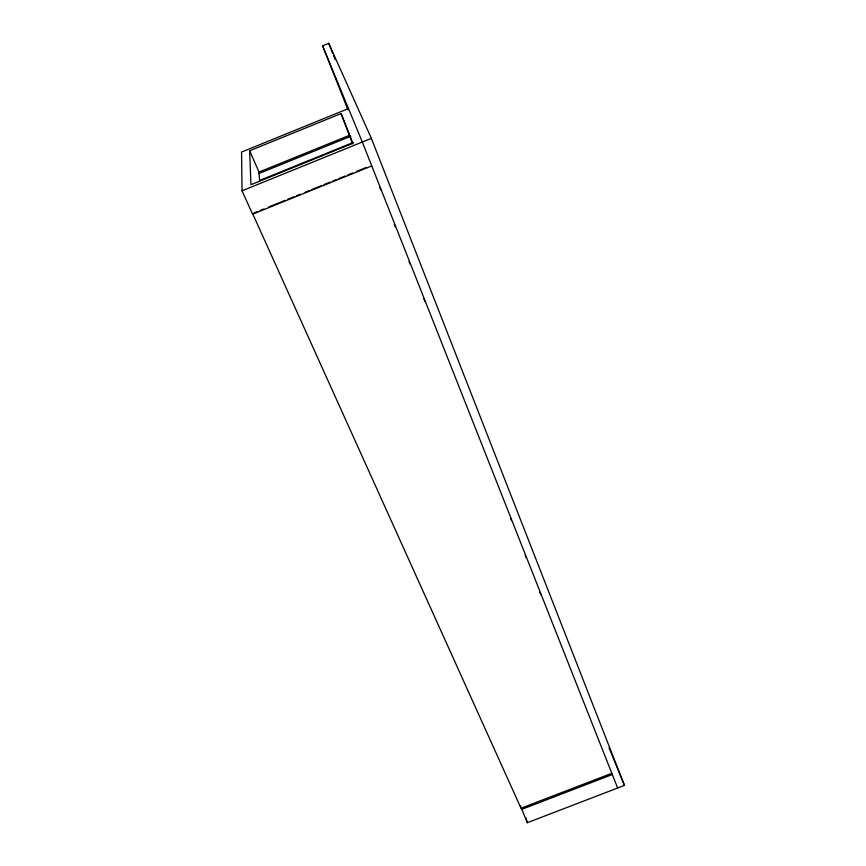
<?xml version="1.0" encoding="UTF-8"?>
<svg xmlns="http://www.w3.org/2000/svg" width="866" height="866" viewBox="0 0 866 866"><rect width="100%" height="100%" fill="white"/><g stroke="black" fill="none" stroke-linecap="round" stroke-linejoin="round"><path stroke-width="1.3" d="M347.959 109.874L322.596 45.822L328.755 43.3L371.352 138.344L624.44 785.397L527.351 822.7L520.25 805.618M348.478 108.542L241.56 152.059L242.047 190.812L252.591 214.183L371.752 165.926M341.107 113.565L352.43 143.507L250.934 184.696L249.635 150.781L341.107 113.565L349.269 134.013M259.627 181.373L259.021 172.063L349.745 135.215L353.014 143.832M258.577 173.698L350.806 136.243M259.573 180.496L353.328 142.435M242.047 190.812L371.352 138.344M253.825 213.036L257.581 211.51M260.081 210.492L263.838 208.977M268.85 206.942L285.12 200.349M287.631 199.342L293.888 196.799M296.389 195.792L300.145 194.265M305.157 192.241L308.913 190.715M311.414 189.708L321.438 185.649M323.938 184.631L330.195 182.098M332.706 181.081L336.463 179.565M338.963 178.548L345.22 176.014M347.731 174.997L352.733 172.973M356.489 171.446L366.513 167.387M611.829 773.295L521.018 808.238L252.569 213.534M521.386 809.504L612.316 774.518M249.635 150.781L259.021 172.063M322.596 45.822L362.302 142.013L617.642 788.006M609.069 747.823L624.44 785.397M379.698 187.099L380.672 189.806M394.301 224.402L395.297 226.914M409.023 261.489L410.019 264.011M423.896 298.857L424.881 301.368M510.496 518.063L511.492 520.585M525.186 555.009L526.073 557.563M539.843 592.268L540.839 594.79M328.755 43.3L332.717 53.356M333.702 55.879L335.185 59.646M525.835 817.58L527.351 822.7"/></g></svg>
